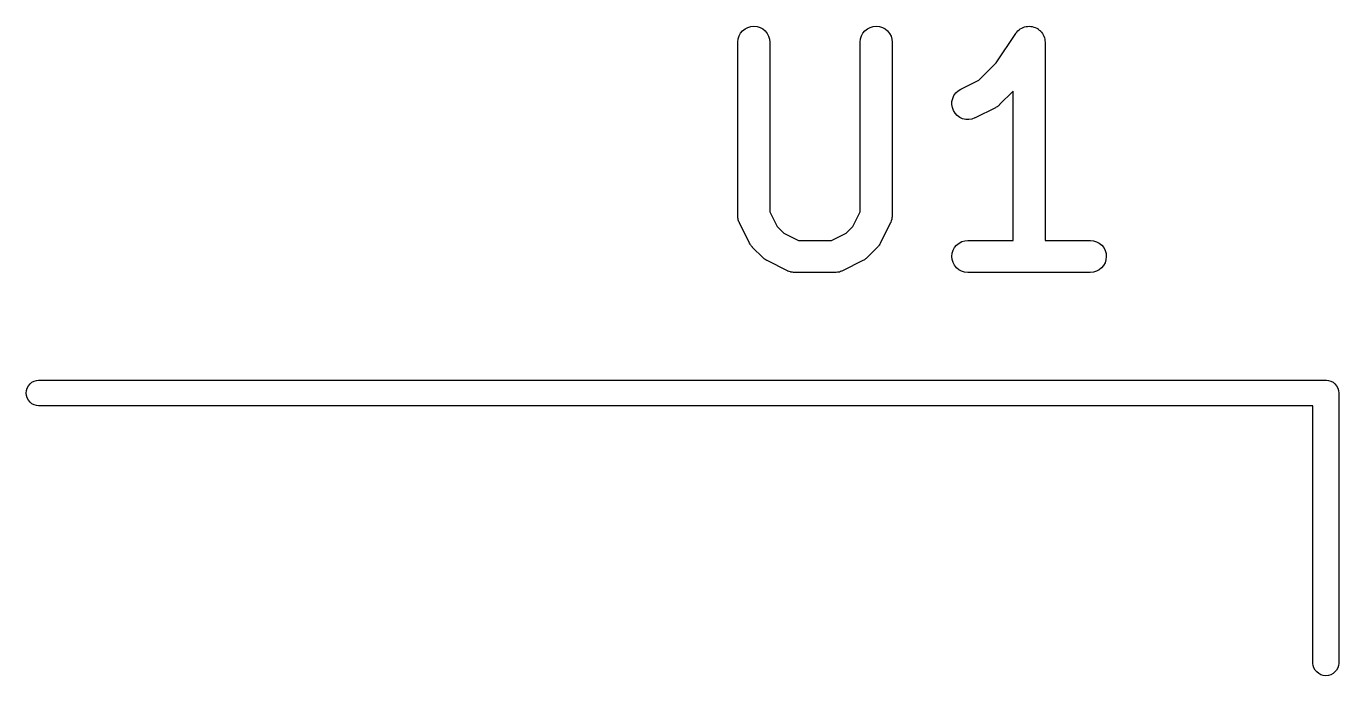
# Model space of a CAD drawing. Extents: x -1.2 to 49.3, y 2.3 to 45.6.
# Drawn here: x 15.24 to 21.37, y 42.59 to 45.62 of the extents above; entities that cross this region are included whole.
import ezdxf

# ---------------------------------------------------------------- set-up
doc = ezdxf.new("R2010")
doc.units = 0
doc.layers.add('BLACK', color=7, linetype='CONTINUOUS')

msp = doc.modelspace()

# ---------------------------------------------------------------- linework, layer by layer
at = {"layer": 'BLACK', "linetype": 'CONTINUOUS'}
for p, q in [((18.597, 45.6104), (18.61, 45.6172)), ((18.61, 45.6172), (18.624, 45.6213)), ((18.624, 45.6213), (18.6386, 45.6226)), ((18.6386, 45.6226), (18.6532, 45.6211)), ((18.6532, 45.6211), (18.6672, 45.6168)), ((18.6672, 45.6168), (18.68, 45.6098)), ((19.1685, 45.6104), (19.1814, 45.6172)), ((19.1814, 45.6172), (19.1955, 45.6213)), ((19.1955, 45.6213), (19.21, 45.6226)), ((19.21, 45.6226), (19.2246, 45.6211)), ((19.2246, 45.6211), (19.2386, 45.6168)), ((19.2386, 45.6168), (19.2515, 45.6098)), ((19.8828, 45.6104), (19.8897, 45.614)), ((19.8897, 45.614), (19.8957, 45.6172)), ((19.8957, 45.6172), (19.8958, 45.6172)), ((19.8958, 45.6172), (19.9031, 45.6193)), ((19.8958, 45.6172), (19.8958, 45.6172)), ((19.9031, 45.6193), (19.9098, 45.6213)), ((19.9098, 45.6213), (19.9098, 45.6213)), ((19.9098, 45.6213), (19.9099, 45.6213)), ((19.9099, 45.6213), (19.9171, 45.622)), ((19.9171, 45.622), (19.9243, 45.6226)), ((19.9243, 45.6226), (19.9244, 45.6226)), ((19.9244, 45.6226), (19.9245, 45.6226)), ((19.9245, 45.6226), (19.9319, 45.6218)), ((19.9319, 45.6218), (19.9389, 45.6211)), ((19.9389, 45.6211), (19.9389, 45.6211)), ((19.9389, 45.6211), (19.939, 45.6211)), ((19.939, 45.6211), (19.9464, 45.6188)), ((19.9464, 45.6188), (19.9529, 45.6168)), ((19.9529, 45.6168), (19.9529, 45.6167)), ((19.9529, 45.6167), (19.953, 45.6167)), ((19.953, 45.6167), (19.9595, 45.6132)), ((19.9595, 45.6132), (19.9657, 45.6098)), ((18.5631, 45.5487), (18.5647, 45.5632)), ((18.5647, 45.5632), (18.5692, 45.5772)), ((18.5692, 45.5772), (18.5762, 45.59)), ((18.5762, 45.59), (18.5856, 45.6012)), ((18.5856, 45.6012), (18.597, 45.6104)), ((18.68, 45.6098), (18.6913, 45.6005)), ((18.6913, 45.6005), (18.7006, 45.5891)), ((18.7006, 45.5891), (18.7074, 45.5762)), ((18.7074, 45.5762), (18.7117, 45.5622)), ((18.7117, 45.5622), (18.7131, 45.5476)), ((19.1345, 45.5487), (19.1362, 45.5632)), ((19.1362, 45.5632), (19.1406, 45.5772)), ((19.1406, 45.5772), (19.1476, 45.59)), ((19.1476, 45.59), (19.157, 45.6012)), ((19.157, 45.6012), (19.1685, 45.6104)), ((19.2515, 45.6098), (19.2627, 45.6005)), ((19.2627, 45.6005), (19.272, 45.5891)), ((19.272, 45.5891), (19.2789, 45.5762)), ((19.2789, 45.5762), (19.2831, 45.5622)), ((19.2831, 45.5622), (19.2845, 45.5476)), ((19.7703, 45.4525), (19.8614, 45.5892)), ((19.8614, 45.5892), (19.8619, 45.59)), ((19.8619, 45.59), (19.862, 45.5901)), ((19.8619, 45.59), (19.8619, 45.59)), ((19.8619, 45.59), (19.8619, 45.59)), ((19.862, 45.5901), (19.8667, 45.5957)), ((19.8667, 45.5957), (19.8713, 45.6012)), ((19.8713, 45.6012), (19.8714, 45.6012)), ((19.8714, 45.6013), (19.8773, 45.606)), ((19.8714, 45.6012), (19.8714, 45.6013)), ((19.8773, 45.606), (19.8827, 45.6104)), ((19.8827, 45.6104), (19.8828, 45.6104)), ((19.8828, 45.6104), (19.8828, 45.6104)), ((19.9657, 45.6098), (19.9658, 45.6098)), ((19.9658, 45.6098), (19.9658, 45.6097)), ((19.9658, 45.6097), (19.9714, 45.6051)), ((19.9714, 45.6051), (19.977, 45.6005)), ((19.977, 45.6005), (19.9771, 45.6004)), ((19.9771, 45.6004), (19.9771, 45.6004)), ((19.9771, 45.6004), (19.982, 45.5944)), ((19.982, 45.5944), (19.9863, 45.5891)), ((19.9863, 45.5891), (19.9863, 45.5891)), ((19.9863, 45.5891), (19.9863, 45.589)), ((19.9863, 45.589), (19.99, 45.5821)), ((19.99, 45.5821), (19.9931, 45.5762)), ((19.9931, 45.5762), (19.9932, 45.5761)), ((19.9932, 45.5761), (19.9932, 45.5761)), ((19.9932, 45.5761), (19.9954, 45.5689)), ((19.9954, 45.5689), (19.9974, 45.5622)), ((19.9974, 45.5622), (19.9974, 45.5621)), ((19.9974, 45.5621), (19.9974, 45.5621)), ((19.9974, 45.5621), (19.9981, 45.5547)), ((19.9981, 45.5547), (19.9988, 45.5476)), ((18.5631, 45.5476), (18.5631, 45.5487)), ((18.5631, 44.7381), (18.5631, 45.5476)), ((18.7131, 45.5476), (18.7131, 44.7558)), ((19.1345, 45.5476), (19.1345, 45.5487)), ((19.1345, 44.7558), (19.1345, 45.5476)), ((19.2845, 45.5476), (19.2845, 44.7381)), ((19.9988, 45.5476), (19.9988, 44.6226)), ((19.6889, 45.3712), (19.7703, 45.4525)), ((19.6046, 45.329), (19.6889, 45.3712)), ((19.573, 45.2992), (19.5815, 45.3111)), ((19.5815, 45.3111), (19.5922, 45.3212)), ((19.5922, 45.3212), (19.6046, 45.329)), ((19.8488, 45.3189), (19.7864, 45.2565)), ((19.8488, 44.6226), (19.8488, 45.3189)), ((19.5633, 45.257), (19.5637, 45.2716)), ((19.5656, 45.2425), (19.5633, 45.257)), ((19.5637, 45.2716), (19.567, 45.2859)), ((19.567, 45.2859), (19.573, 45.2992)), ((19.7704, 45.2447), (19.7669, 45.2424)), ((19.7742, 45.2466), (19.7704, 45.2447)), ((19.7766, 45.2486), (19.7742, 45.2466)), ((19.7793, 45.2502), (19.7766, 45.2486)), ((19.7823, 45.2531), (19.7793, 45.2502)), ((19.7856, 45.2558), (19.7823, 45.2531)), ((19.7864, 45.2565), (19.7856, 45.2558)), ((19.5708, 45.2288), (19.5656, 45.2425)), ((19.5785, 45.2164), (19.5708, 45.2288)), ((19.5885, 45.2057), (19.5785, 45.2164)), ((19.6003, 45.1971), (19.5885, 45.2057)), ((19.6136, 45.191), (19.6003, 45.1971)), ((19.6279, 45.1876), (19.6136, 45.191)), ((19.6425, 45.187), (19.6279, 45.1876)), ((19.657, 45.1893), (19.6425, 45.187)), ((19.6707, 45.1944), (19.657, 45.1893)), ((19.6716, 45.1948), (19.6707, 45.1944)), ((19.7669, 45.2424), (19.6716, 45.1948)), ((18.7131, 44.7558), (18.7474, 44.6873)), ((19.1003, 44.6873), (19.1345, 44.7558)), ((18.5633, 44.7359), (18.5631, 44.7381)), ((18.5632, 44.7337), (18.5633, 44.7359)), ((18.564, 44.7286), (18.5632, 44.7337)), ((18.5645, 44.7235), (18.564, 44.7286)), ((18.5652, 44.7214), (18.5645, 44.7235)), ((18.5655, 44.7192), (18.5652, 44.7214)), ((18.5673, 44.7144), (18.5655, 44.7192)), ((18.5688, 44.7095), (18.5673, 44.7144)), ((18.5698, 44.7076), (18.5688, 44.7095)), ((18.5706, 44.7055), (18.5698, 44.7076)), ((18.571, 44.7046), (18.5706, 44.7055)), ((18.6186, 44.6093), (18.571, 44.7046)), ((19.2766, 44.7046), (19.229, 44.6093)), ((19.2774, 44.7066), (19.2766, 44.7046)), ((19.2785, 44.7085), (19.2774, 44.7066)), ((19.28, 44.7134), (19.2785, 44.7085)), ((19.2818, 44.7182), (19.28, 44.7134)), ((19.2822, 44.7204), (19.2818, 44.7182)), ((19.2829, 44.7225), (19.2822, 44.7204)), ((19.2835, 44.7276), (19.2829, 44.7225)), ((19.2843, 44.7326), (19.2835, 44.7276)), ((19.2845, 44.737), (19.2843, 44.7349)), ((19.2843, 44.7349), (19.2843, 44.7326)), ((19.2845, 44.7381), (19.2845, 44.737)), ((18.7474, 44.6873), (18.7778, 44.6569)), ((18.7778, 44.6569), (18.8463, 44.6226)), ((19.0013, 44.6226), (19.0699, 44.6569)), ((19.0699, 44.6569), (19.1003, 44.6873)), ((18.6209, 44.6057), (18.6186, 44.6093)), ((18.6228, 44.602), (18.6209, 44.6057)), ((18.6248, 44.5996), (18.6228, 44.602)), ((18.6264, 44.5969), (18.6248, 44.5996)), ((18.6293, 44.5939), (18.6264, 44.5969)), ((18.6319, 44.5906), (18.6293, 44.5939)), ((18.6327, 44.5898), (18.6319, 44.5906)), ((18.6803, 44.5422), (18.6327, 44.5898)), ((18.8463, 44.6226), (19.0013, 44.6226)), ((19.2149, 44.5898), (19.1673, 44.5422)), ((19.2176, 44.5931), (19.2149, 44.5898)), ((19.2205, 44.5961), (19.2176, 44.5931)), ((19.2222, 44.5987), (19.2205, 44.5961)), ((19.2242, 44.6011), (19.2222, 44.5987)), ((19.2262, 44.6048), (19.2242, 44.6011)), ((19.2285, 44.6084), (19.2262, 44.6048)), ((19.229, 44.6093), (19.2285, 44.6084)), ((19.5646, 44.5627), (19.569, 44.5767)), ((19.569, 44.5767), (19.5759, 44.5896)), ((19.5759, 44.5896), (19.5852, 44.6008)), ((19.5852, 44.6008), (19.5966, 44.6101)), ((19.5966, 44.6101), (19.6095, 44.617)), ((19.6095, 44.617), (19.6235, 44.6212)), ((19.6235, 44.6212), (19.6381, 44.6226)), ((19.6381, 44.6226), (19.8488, 44.6226)), ((19.9988, 44.6226), (20.2095, 44.6226)), ((20.2095, 44.6226), (20.2106, 44.6226)), ((20.2106, 44.6226), (20.2251, 44.621)), ((20.2251, 44.621), (20.2391, 44.6166)), ((20.2391, 44.6166), (20.2519, 44.6095)), ((20.2519, 44.6095), (20.2631, 44.6001)), ((20.2631, 44.6001), (20.2723, 44.5887)), ((20.2723, 44.5887), (20.2791, 44.5757)), ((20.2791, 44.5757), (20.2832, 44.5617)), ((18.6836, 44.5395), (18.6803, 44.5422)), ((18.6866, 44.5366), (18.6836, 44.5395)), ((18.6892, 44.5349), (18.6866, 44.5366)), ((18.6916, 44.5329), (18.6892, 44.5349)), ((18.6953, 44.5309), (18.6916, 44.5329)), ((18.6989, 44.5286), (18.6953, 44.5309)), ((18.6998, 44.5282), (18.6989, 44.5286)), ((18.795, 44.4805), (18.6998, 44.5282)), ((19.1478, 44.5282), (19.0526, 44.4805)), ((19.1514, 44.5304), (19.1478, 44.5282)), ((19.1551, 44.5323), (19.1514, 44.5304)), ((19.1576, 44.5343), (19.1551, 44.5323)), ((19.1602, 44.5359), (19.1576, 44.5343)), ((19.1633, 44.5388), (19.1602, 44.5359)), ((19.1666, 44.5415), (19.1633, 44.5388)), ((19.1673, 44.5422), (19.1666, 44.5415)), ((19.5631, 44.5481), (19.5646, 44.5627)), ((19.5644, 44.5336), (19.5631, 44.5481)), ((19.5686, 44.5195), (19.5644, 44.5336)), ((19.5753, 44.5066), (19.5686, 44.5195)), ((20.2787, 44.5186), (20.2717, 44.5057)), ((20.283, 44.5325), (20.2787, 44.5186)), ((20.2845, 44.5471), (20.283, 44.5325)), ((20.2832, 44.5617), (20.2845, 44.5471)), ((18.7971, 44.4797), (18.795, 44.4805)), ((18.799, 44.4787), (18.7971, 44.4797)), ((18.8039, 44.4771), (18.799, 44.4787)), ((18.8087, 44.4753), (18.8039, 44.4771)), ((18.8109, 44.4749), (18.8087, 44.4753)), ((18.813, 44.4743), (18.8109, 44.4749)), ((18.8181, 44.4737), (18.813, 44.4743)), ((18.8231, 44.4728), (18.8181, 44.4737)), ((18.8253, 44.4729), (18.8231, 44.4728)), ((18.8275, 44.4726), (18.8253, 44.4729)), ((18.8286, 44.4726), (18.8275, 44.4726)), ((19.019, 44.4726), (18.8286, 44.4726)), ((19.0212, 44.4728), (19.019, 44.4726)), ((19.0234, 44.4727), (19.0212, 44.4728)), ((19.0285, 44.4735), (19.0234, 44.4727)), ((19.0336, 44.474), (19.0285, 44.4735)), ((19.0357, 44.4747), (19.0336, 44.474)), ((19.0379, 44.475), (19.0357, 44.4747)), ((19.0427, 44.4768), (19.0379, 44.475)), ((19.0476, 44.4783), (19.0427, 44.4768)), ((19.0496, 44.4793), (19.0476, 44.4783)), ((19.0516, 44.4801), (19.0496, 44.4793)), ((19.0526, 44.4805), (19.0516, 44.4801)), ((19.5845, 44.4951), (19.5753, 44.5066)), ((19.5957, 44.4857), (19.5845, 44.4951)), ((19.6085, 44.4787), (19.5957, 44.4857)), ((19.6225, 44.4743), (19.6085, 44.4787)), ((19.637, 44.4726), (19.6225, 44.4743)), ((19.6381, 44.4726), (19.637, 44.4726)), ((20.2095, 44.4726), (19.6381, 44.4726)), ((20.2241, 44.474), (20.2095, 44.4726)), ((20.2381, 44.4783), (20.2241, 44.474)), ((20.251, 44.4852), (20.2381, 44.4783)), ((20.2624, 44.4944), (20.251, 44.4852)), ((20.2717, 44.5057), (20.2624, 44.4944)), ((15.2574, 43.9526), (15.2665, 43.9601)), ((15.2665, 43.9601), (15.2769, 43.9657)), ((15.2769, 43.9657), (15.2882, 43.9691)), ((15.2882, 43.9691), (15.2971, 43.97)), ((15.2971, 43.97), (21.3071, 43.97)), ((21.3071, 43.97), (21.31, 43.9703)), ((21.31, 43.9703), (21.3129, 43.97)), ((21.3129, 43.97), (21.3129, 43.97)), ((21.3129, 43.97), (21.3218, 43.9691)), ((21.3218, 43.9691), (21.3331, 43.9657)), ((21.3331, 43.9657), (21.3435, 43.9601)), ((21.3435, 43.9601), (21.3526, 43.9526)), ((15.2397, 43.91), (15.2409, 43.9218)), ((15.2409, 43.8982), (15.2397, 43.91)), ((15.2409, 43.9218), (15.2443, 43.9331)), ((15.2443, 43.8869), (15.2409, 43.8982)), ((15.2443, 43.9331), (15.2499, 43.9435)), ((15.2499, 43.9435), (15.2574, 43.9526)), ((21.3526, 43.9526), (21.3601, 43.9435)), ((21.3601, 43.9435), (21.3657, 43.9331)), ((21.3657, 43.9331), (21.3691, 43.9218)), ((21.3691, 43.9218), (21.3703, 43.91)), ((21.3703, 43.91), (21.37, 43.9071)), ((21.37, 43.9071), (21.37, 42.6471)), ((15.2499, 43.8765), (15.2443, 43.8869)), ((15.2574, 43.8674), (15.2499, 43.8765)), ((15.2665, 43.8599), (15.2574, 43.8674)), ((15.2769, 43.8543), (15.2665, 43.8599)), ((15.2882, 43.8509), (15.2769, 43.8543)), ((15.2971, 43.85), (15.2882, 43.8509)), ((21.25, 43.85), (15.2971, 43.85)), ((21.25, 42.6471), (21.25, 43.85)), ((21.2509, 42.6382), (21.25, 42.6471)), ((21.2543, 42.6269), (21.2509, 42.6382)), ((21.2599, 42.6165), (21.2543, 42.6269)), ((21.2674, 42.6074), (21.2599, 42.6165)), ((21.3601, 42.6165), (21.3526, 42.6074)), ((21.3657, 42.6269), (21.3601, 42.6165)), ((21.3691, 42.6382), (21.3657, 42.6269)), ((21.37, 42.6471), (21.3691, 42.6382)), ((21.2765, 42.5999), (21.2674, 42.6074)), ((21.2869, 42.5943), (21.2765, 42.5999)), ((21.2982, 42.5909), (21.2869, 42.5943)), ((21.31, 42.5897), (21.2982, 42.5909)), ((21.3218, 42.5909), (21.31, 42.5897)), ((21.3331, 42.5943), (21.3218, 42.5909)), ((21.3435, 42.5999), (21.3331, 42.5943)), ((21.3526, 42.6074), (21.3435, 42.5999))]:
    msp.add_line(p, q, dxfattribs=at)

doc.saveas('drawing.dxf')
